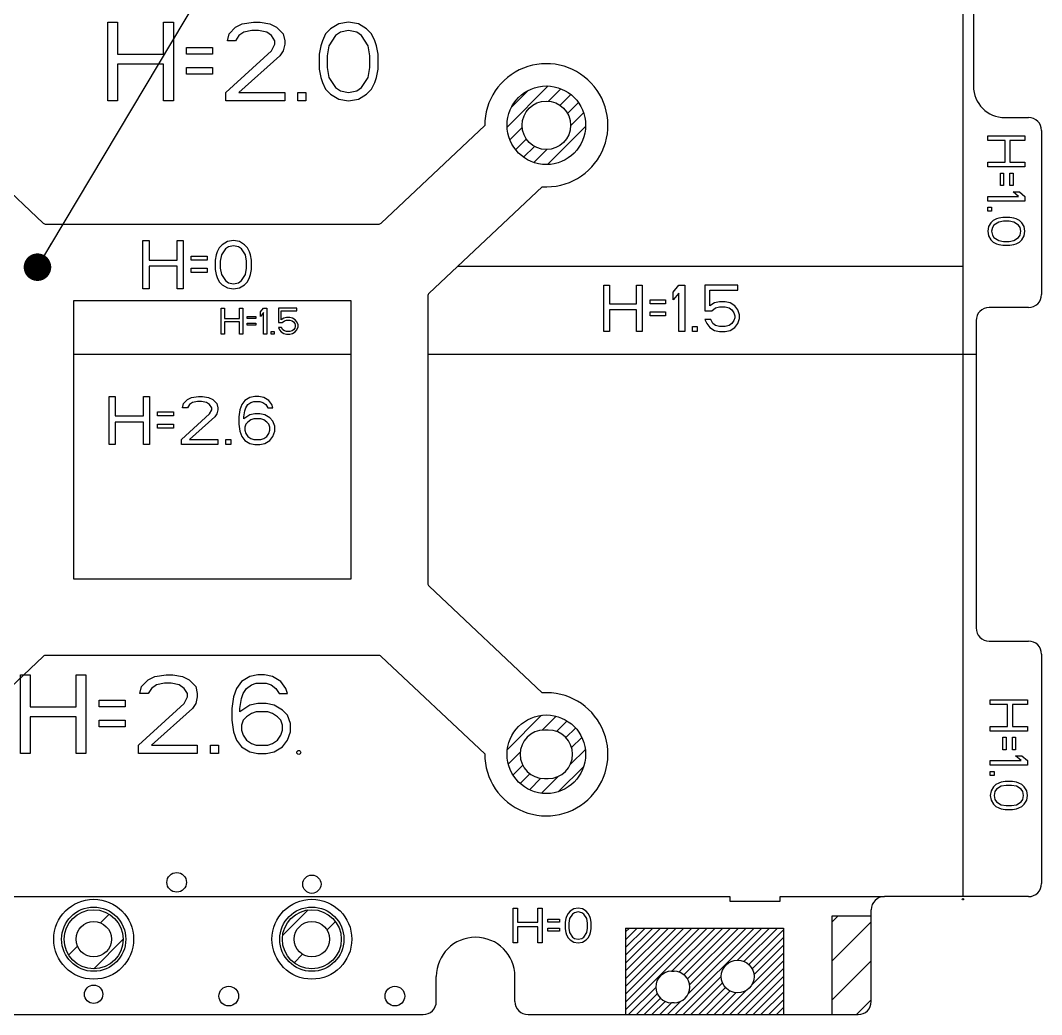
# Model space of a CAD drawing. Header units: millimetres. Extents: x 0 to 420, y 0 to 297.
# Drawn here: x 259.6 to 337.5, y 117.4 to 193.3 of the extents above; entities that cross this region are included whole.
import ezdxf

# ---------------------------------------------------------------- set-up
doc = ezdxf.new("R2010")
doc.units = ezdxf.units.MM
doc.header["$LTSCALE"] = 23.1
doc.layers.get('0').update_dxf_attribs({"linetype": 'CONTINUOUS'})
doc.layers.add('ASSEM_MEM', color=7, linetype='CONTINUOUS')
doc.layers.add('DETAIL', color=7, linetype='CONTINUOUS')
doc.styles.get("Standard").update_dxf_attribs({"font": 'txt', "width": 0.8})
doc.dimstyles.get("Standard").update_dxf_attribs({"dimtxt": 3, "dimasz": 2.1, "dimexe": 2, "dimexo": 1, "dimtad": 1, "dimzin": 0, "dimdsep": 46, "dimtxsty": 'STANDARD', "dimblk": '_FILLED', "dimblk1": '_FILLED', "dimblk2": '_FILLED', "dimcen": 0.09, "dimazin": 0, "dimtol": 1, "dimtp": 0.01, "dimtm": 0.01, "dimtfac": 1, "dimtofl": 0, "dimtmove": 0, "dimatfit": 3, "dimldrblk": '_FILLED', "dimfxl": 1, "dimtolj": 1, "dimtzin": 0, "dimarcsym": 0})

# ---------------------------------------------------------------- blocks, each defined once
blk = doc.blocks.new('_FILLED')
at = {"color": 0, "linetype": 'BYBLOCK'}
blk.add_solid([(0, 0), (-1, 0.167), (-1, -0.167)], dxfattribs=at)

msp = doc.modelspace()

# ---------------------------------------------------------------- linework, layer by layer
at = {"layer": 'ASSEM_MEM', "color": 4, "linetype": 'CONTINUOUS'}
for p, q in [((331.512, 210.446), (331.512, 126.446)), ((253.412, 185.277), (261.316, 177.838)), ((287.108, 177.838), (295.012, 185.277)), ((333.397, 184.492), (336.237, 184.492)), ((333.397, 184.137), (333.397, 184.492)), ((334.726, 184.137), (333.397, 184.137)), ((334.726, 182.48), (334.726, 184.137)), ((336.237, 184.137), (335.089, 184.137)), ((335.089, 184.137), (335.089, 182.48)), ((336.237, 184.492), (336.237, 184.137)), ((333.397, 182.48), (334.726, 182.48)), ((333.397, 182.125), (333.397, 182.48)), ((335.089, 182.48), (336.237, 182.48)), ((336.237, 182.48), (336.237, 182.125)), ((336.237, 182.125), (333.397, 182.125)), ((334.364, 181.652), (334.606, 181.652)), ((334.364, 180.705), (334.364, 181.652)), ((334.606, 181.652), (334.606, 180.705)), ((335.089, 181.652), (335.331, 181.652)), ((335.089, 180.705), (335.089, 181.652)), ((335.331, 181.652), (335.331, 180.705)), ((299.398, 180.617), (290.756, 172.483)), ((334.606, 180.705), (334.364, 180.705)), ((335.331, 180.705), (335.089, 180.705)), ((335.331, 180.232), (335.814, 180.232)), ((335.754, 179.877), (335.331, 180.232)), ((335.814, 180.232), (336.237, 179.877)), ((333.397, 179.877), (335.754, 179.877)), ((333.397, 179.522), (333.397, 179.877)), ((336.237, 179.522), (333.397, 179.522)), ((336.237, 179.877), (336.237, 179.522)), ((333.397, 179.049), (333.699, 179.049)), ((333.397, 178.753), (333.397, 179.049)), ((333.699, 178.753), (333.397, 178.753)), ((333.699, 179.049), (333.699, 178.753)), ((261.522, 177.756), (286.902, 177.756)), ((333.639, 177.865), (333.457, 177.569)), ((333.82, 178.043), (333.639, 177.865)), ((334.062, 178.161), (333.82, 178.043)), ((334.243, 177.924), (333.88, 177.688)), ((334.243, 178.22), (334.062, 178.161)), ((334.545, 178.279), (334.243, 178.22)), ((334.606, 177.984), (334.243, 177.924)), ((335.089, 178.279), (334.545, 178.279)), ((335.029, 177.984), (334.606, 177.984)), ((335.391, 177.924), (335.029, 177.984)), ((335.391, 178.22), (335.089, 178.279)), ((335.572, 178.161), (335.391, 178.22)), ((335.754, 177.688), (335.391, 177.924)), ((335.814, 178.043), (335.572, 178.161)), ((335.995, 177.865), (335.814, 178.043)), ((336.177, 177.569), (335.995, 177.865)), ((333.457, 177.569), (333.397, 177.214)), ((333.397, 177.214), (333.457, 176.859)), ((333.76, 177.51), (333.699, 177.214)), ((333.699, 177.214), (333.76, 176.919)), ((333.88, 177.688), (333.76, 177.51)), ((335.874, 177.51), (335.754, 177.688)), ((335.935, 177.214), (335.874, 177.51)), ((335.874, 176.919), (335.935, 177.214)), ((336.237, 177.214), (336.177, 177.569)), ((336.177, 176.859), (336.237, 177.214)), ((333.457, 176.859), (333.639, 176.564)), ((333.639, 176.564), (333.82, 176.386)), ((333.76, 176.919), (333.88, 176.741)), ((333.82, 176.386), (334.062, 176.268)), ((333.88, 176.741), (334.243, 176.504)), ((334.062, 176.268), (334.243, 176.209)), ((334.243, 176.504), (334.606, 176.445)), ((334.243, 176.209), (334.545, 176.149)), ((334.606, 176.445), (335.029, 176.445)), ((335.029, 176.445), (335.391, 176.504)), ((335.089, 176.149), (335.391, 176.209)), ((335.391, 176.504), (335.754, 176.741)), ((335.391, 176.209), (335.572, 176.268)), ((335.572, 176.268), (335.814, 176.386)), ((335.754, 176.741), (335.874, 176.919)), ((335.814, 176.386), (335.995, 176.564)), ((335.995, 176.564), (336.177, 176.859)), ((334.545, 176.149), (335.089, 176.149)), ((292.948, 174.546), (331.512, 174.546)), ((290.662, 172.264), (290.662, 150.348)), ((263.612, 171.906), (263.612, 150.706)), ((284.812, 171.906), (263.612, 171.906)), ((284.812, 150.706), (284.812, 171.906)), ((274.883, 169.362), (274.883, 171.362)), ((274.883, 171.362), (275.133, 171.362)), ((275.133, 171.362), (275.133, 170.553)), ((276.299, 170.553), (276.299, 171.362)), ((276.299, 171.362), (276.549, 171.362)), ((276.549, 171.362), (276.549, 169.362)), ((276.883, 170.553), (276.883, 170.723)), ((276.883, 170.723), (277.549, 170.723)), ((277.549, 170.723), (277.549, 170.553)), ((277.883, 171.064), (278.133, 171.362)), ((277.883, 170.723), (277.883, 171.064)), ((278.133, 171.021), (277.883, 170.723)), ((278.133, 171.362), (278.383, 171.362)), ((278.133, 169.362), (278.133, 171.021)), ((278.383, 171.362), (278.383, 169.362)), ((279.258, 171.362), (279.258, 170.255)), ((280.674, 171.362), (279.258, 171.362)), ((279.466, 170.468), (279.466, 171.149)), ((279.466, 171.149), (280.674, 171.149)), ((280.674, 171.149), (280.674, 171.362)), ((275.133, 170.553), (276.299, 170.553)), ((275.133, 170.298), (275.133, 169.362)), ((276.299, 170.298), (275.133, 170.298)), ((276.299, 169.362), (276.299, 170.298)), ((277.549, 170.553), (276.883, 170.553)), ((276.883, 170.042), (276.883, 170.213)), ((276.883, 170.213), (277.549, 170.213)), ((277.549, 170.042), (276.883, 170.042)), ((277.549, 170.213), (277.549, 170.042)), ((279.258, 170.255), (279.549, 170.255)), ((279.674, 170.596), (279.466, 170.468)), ((279.549, 170.255), (279.716, 170.383)), ((279.883, 170.638), (279.674, 170.596)), ((279.716, 170.383), (279.883, 170.425)), ((280.133, 170.638), (279.883, 170.638)), ((279.883, 170.425), (280.133, 170.425)), ((280.341, 170.596), (280.133, 170.638)), ((280.133, 170.425), (280.299, 170.383)), ((280.299, 170.383), (280.424, 170.298)), ((280.549, 170.468), (280.341, 170.596)), ((280.424, 170.298), (280.508, 170.17)), ((280.508, 170.17), (280.549, 170.042)), ((280.549, 169.957), (280.508, 169.83)), ((280.674, 170.298), (280.549, 170.468)), ((280.549, 170.042), (280.549, 169.957)), ((280.758, 170.085), (280.674, 170.298)), ((280.758, 169.915), (280.758, 170.085)), ((275.133, 169.362), (274.883, 169.362)), ((276.549, 169.362), (276.299, 169.362)), ((278.383, 169.362), (278.133, 169.362)), ((278.716, 169.362), (278.716, 169.574)), ((278.716, 169.574), (278.924, 169.574)), ((278.924, 169.362), (278.716, 169.362)), ((278.924, 169.574), (278.924, 169.362)), ((279.508, 169.872), (279.258, 169.872)), ((279.258, 169.872), (279.341, 169.702)), ((279.341, 169.702), (279.466, 169.532)), ((279.466, 169.532), (279.674, 169.404)), ((279.591, 169.702), (279.508, 169.872)), ((279.716, 169.617), (279.591, 169.702)), ((279.674, 169.404), (279.883, 169.362)), ((279.883, 169.574), (279.716, 169.617)), ((280.133, 169.574), (279.883, 169.574)), ((279.883, 169.362), (280.133, 169.362)), ((280.299, 169.617), (280.133, 169.574)), ((280.133, 169.362), (280.341, 169.404)), ((280.424, 169.702), (280.299, 169.617)), ((280.341, 169.404), (280.549, 169.532)), ((280.508, 169.83), (280.424, 169.702)), ((280.549, 169.532), (280.674, 169.702)), ((280.674, 169.702), (280.758, 169.915)), ((263.612, 167.846), (284.812, 167.846)), ((290.712, 167.846), (332.512, 167.846)), ((266.346, 160.937), (266.346, 164.617)), ((266.346, 164.617), (266.806, 164.617)), ((266.806, 164.617), (266.806, 163.129)), ((268.953, 163.129), (268.953, 164.617)), ((268.953, 164.617), (269.413, 164.617)), ((269.413, 164.617), (269.413, 160.937)), ((272.326, 164.382), (272.633, 164.538)), ((272.633, 164.538), (273.17, 164.617)), ((273.17, 164.617), (273.476, 164.617)), ((273.476, 164.617), (273.936, 164.538)), ((273.936, 164.538), (274.243, 164.382)), ((277.08, 164.538), (276.696, 164.303)), ((277.463, 164.617), (277.08, 164.538)), ((277.77, 164.617), (277.463, 164.617)), ((278.153, 164.538), (277.77, 164.617)), ((278.536, 164.303), (278.153, 164.538)), ((271.943, 163.755), (272.02, 164.069)), ((272.326, 163.755), (271.943, 163.755)), ((272.02, 164.069), (272.326, 164.382)), ((272.48, 163.99), (272.326, 163.755)), ((272.71, 164.147), (272.48, 163.99)), ((273.093, 164.225), (272.71, 164.147)), ((273.4, 164.225), (273.093, 164.225)), ((273.783, 164.147), (273.4, 164.225)), ((274.013, 163.99), (273.783, 164.147)), ((274.166, 163.755), (274.013, 163.99)), ((274.166, 163.599), (274.166, 163.755)), ((274.243, 164.382), (274.55, 164.069)), ((274.55, 164.069), (274.626, 163.755)), ((274.626, 163.755), (274.626, 163.599)), ((276.466, 163.99), (276.313, 163.599)), ((276.696, 164.303), (276.466, 163.99)), ((276.696, 163.52), (276.773, 163.755)), ((276.773, 163.755), (276.926, 163.99)), ((276.926, 163.99), (277.156, 164.147)), ((277.156, 164.147), (277.386, 164.225)), ((277.386, 164.225), (277.846, 164.225)), ((277.846, 164.225), (278.076, 164.147)), ((278.076, 164.147), (278.306, 163.99)), ((278.306, 163.99), (278.46, 163.755)), ((278.46, 163.755), (278.843, 163.755)), ((278.766, 163.99), (278.536, 164.303)), ((278.843, 163.755), (278.766, 163.99)), ((266.806, 163.129), (268.953, 163.129)), ((270.026, 163.129), (270.026, 163.442)), ((270.026, 163.442), (271.253, 163.442)), ((271.253, 163.129), (270.026, 163.129)), ((271.253, 163.442), (271.253, 163.129)), ((271.866, 161.328), (274.013, 163.286)), ((274.396, 163.051), (272.48, 161.328)), ((274.013, 163.286), (274.166, 163.599)), ((274.55, 163.286), (274.396, 163.051)), ((274.626, 163.599), (274.55, 163.286)), ((276.313, 163.599), (276.236, 163.051)), ((276.236, 163.051), (276.236, 162.503)), ((276.62, 163.051), (276.696, 163.52)), ((277.08, 163.207), (276.62, 162.894)), ((276.62, 162.894), (276.62, 163.051)), ((277.463, 163.286), (277.08, 163.207)), ((277.846, 163.286), (277.463, 163.286)), ((278.23, 163.207), (277.846, 163.286)), ((278.613, 162.972), (278.23, 163.207)), ((278.843, 162.737), (278.613, 162.972)), ((266.806, 162.659), (266.806, 160.937)), ((268.953, 162.659), (266.806, 162.659)), ((268.953, 160.937), (268.953, 162.659)), ((270.026, 162.189), (270.026, 162.503)), ((270.026, 162.503), (271.253, 162.503)), ((271.253, 162.189), (270.026, 162.189)), ((271.253, 162.503), (271.253, 162.189)), ((276.236, 162.503), (276.313, 161.954)), ((276.773, 162.503), (276.696, 162.268)), ((276.696, 162.268), (276.696, 162.033)), ((276.926, 162.659), (276.773, 162.503)), ((277.156, 162.816), (276.926, 162.659)), ((277.386, 162.894), (277.156, 162.816)), ((277.923, 162.894), (277.386, 162.894)), ((278.153, 162.816), (277.923, 162.894)), ((278.383, 162.659), (278.153, 162.816)), ((278.536, 162.503), (278.383, 162.659)), ((278.613, 162.268), (278.536, 162.503)), ((278.613, 162.033), (278.613, 162.268)), ((278.996, 162.346), (278.843, 162.737)), ((278.996, 161.954), (278.996, 162.346)), ((276.313, 161.954), (276.466, 161.563)), ((276.466, 161.563), (276.696, 161.25)), ((276.696, 162.033), (276.773, 161.798)), ((276.773, 161.798), (276.926, 161.563)), ((276.926, 161.563), (277.156, 161.406)), ((277.156, 161.406), (277.386, 161.328)), ((277.923, 161.328), (278.153, 161.406)), ((278.153, 161.406), (278.383, 161.563)), ((278.383, 161.563), (278.536, 161.798)), ((278.536, 161.798), (278.613, 162.033)), ((278.613, 161.25), (278.843, 161.563)), ((278.843, 161.563), (278.996, 161.954)), ((266.806, 160.937), (266.346, 160.937)), ((269.413, 160.937), (268.953, 160.937)), ((271.866, 160.937), (271.866, 161.328)), ((274.626, 160.937), (271.866, 160.937)), ((272.48, 161.328), (274.626, 161.328)), ((274.626, 161.328), (274.626, 160.937)), ((275.24, 160.937), (275.24, 161.328)), ((275.24, 161.328), (275.623, 161.328)), ((275.623, 160.937), (275.24, 160.937)), ((275.623, 161.328), (275.623, 160.937)), ((276.696, 161.25), (277.08, 161.015)), ((277.08, 161.015), (277.463, 160.937)), ((277.386, 161.328), (277.923, 161.328)), ((277.463, 160.937), (277.846, 160.937)), ((277.846, 160.937), (278.23, 161.015)), ((278.23, 161.015), (278.613, 161.25)), ((263.612, 150.706), (284.812, 150.706)), ((290.756, 150.129), (299.398, 141.996)), ((261.316, 144.775), (253.412, 137.335)), ((286.902, 144.856), (261.522, 144.856)), ((295.012, 137.335), (287.108, 144.775)), ((333.591, 141.45), (336.436, 141.45)), ((333.591, 141.094), (333.591, 141.45)), ((334.923, 141.094), (333.591, 141.094)), ((334.923, 139.435), (334.923, 141.094)), ((336.436, 141.094), (335.286, 141.094)), ((335.286, 141.094), (335.286, 139.435)), ((336.436, 141.45), (336.436, 141.094)), ((299.862, 139.156), (299.562, 139.156)), ((333.591, 139.435), (334.923, 139.435)), ((333.591, 139.079), (333.591, 139.435)), ((336.436, 139.079), (333.591, 139.079)), ((335.286, 139.435), (336.436, 139.435)), ((336.436, 139.435), (336.436, 139.079)), ((334.559, 138.605), (334.802, 138.605)), ((334.559, 137.657), (334.559, 138.605)), ((334.802, 138.605), (334.802, 137.657)), ((335.286, 138.605), (335.528, 138.605)), ((335.286, 137.657), (335.286, 138.605)), ((335.528, 138.605), (335.528, 137.657)), ((334.802, 137.657), (334.559, 137.657)), ((335.528, 137.657), (335.286, 137.657)), ((335.528, 137.183), (336.012, 137.183)), ((335.951, 136.827), (335.528, 137.183)), ((336.012, 137.183), (336.436, 136.827)), ((333.591, 136.827), (335.951, 136.827)), ((333.591, 136.472), (333.591, 136.827)), ((336.436, 136.472), (333.591, 136.472)), ((336.436, 136.827), (336.436, 136.472)), ((333.591, 135.998), (333.894, 135.998)), ((333.591, 135.701), (333.591, 135.998)), ((333.894, 135.701), (333.591, 135.701)), ((333.894, 135.998), (333.894, 135.701)), ((299.562, 135.456), (299.862, 135.456)), ((334.015, 134.99), (333.833, 134.812)), ((334.257, 135.109), (334.015, 134.99)), ((334.438, 134.872), (334.075, 134.635)), ((334.438, 135.168), (334.257, 135.109)), ((334.741, 135.227), (334.438, 135.168)), ((334.802, 134.931), (334.438, 134.872)), ((335.286, 135.227), (334.741, 135.227)), ((335.225, 134.931), (334.802, 134.931)), ((335.588, 134.872), (335.225, 134.931)), ((335.588, 135.168), (335.286, 135.227)), ((335.77, 135.109), (335.588, 135.168)), ((335.951, 134.635), (335.588, 134.872)), ((336.012, 134.99), (335.77, 135.109)), ((336.194, 134.812), (336.012, 134.99)), ((333.652, 134.516), (333.591, 134.161)), ((333.591, 134.161), (333.652, 133.805)), ((333.833, 134.812), (333.652, 134.516)), ((333.954, 134.457), (333.894, 134.161)), ((333.894, 134.161), (333.954, 133.864)), ((334.075, 134.635), (333.954, 134.457)), ((336.073, 134.457), (335.951, 134.635)), ((336.133, 134.161), (336.073, 134.457)), ((336.073, 133.864), (336.133, 134.161)), ((336.375, 134.516), (336.194, 134.812)), ((336.436, 134.161), (336.375, 134.516)), ((336.375, 133.805), (336.436, 134.161)), ((333.652, 133.805), (333.833, 133.509)), ((333.833, 133.509), (334.015, 133.331)), ((333.954, 133.864), (334.075, 133.686)), ((334.015, 133.331), (334.257, 133.212)), ((334.075, 133.686), (334.438, 133.449)), ((334.438, 133.449), (334.802, 133.39)), ((334.802, 133.39), (335.225, 133.39)), ((335.225, 133.39), (335.588, 133.449)), ((335.588, 133.449), (335.951, 133.686)), ((335.77, 133.212), (336.012, 133.331)), ((335.951, 133.686), (336.073, 133.864)), ((336.012, 133.331), (336.194, 133.509)), ((336.194, 133.509), (336.375, 133.805)), ((334.257, 133.212), (334.438, 133.153)), ((334.438, 133.153), (334.741, 133.094)), ((334.741, 133.094), (335.286, 133.094)), ((335.286, 133.094), (335.588, 133.153)), ((335.588, 133.153), (335.77, 133.212)), ((231.236, 126.446), (313.712, 126.446)), ((313.712, 126.446), (313.712, 126.096)), ((317.562, 126.446), (325.512, 126.446)), ((317.562, 126.096), (317.562, 126.446)), ((297.185, 125.558), (297.515, 125.558)), ((297.185, 122.914), (297.185, 125.558)), ((297.515, 125.558), (297.515, 124.489)), ((299.058, 125.558), (299.389, 125.558)), ((299.058, 124.489), (299.058, 125.558)), ((299.389, 125.558), (299.389, 122.914)), ((301.813, 125.502), (301.537, 125.333)), ((302.143, 125.558), (301.813, 125.502)), ((302.474, 125.502), (302.143, 125.558)), ((302.75, 125.333), (302.474, 125.502)), ((313.712, 126.096), (317.562, 126.096)), ((299.829, 124.714), (300.711, 124.714)), ((299.829, 124.489), (299.829, 124.714)), ((300.711, 124.714), (300.711, 124.489)), ((301.207, 124.771), (301.152, 124.489)), ((301.262, 124.939), (301.207, 124.771)), ((301.372, 125.164), (301.262, 124.939)), ((301.537, 125.333), (301.372, 125.164)), ((301.482, 124.771), (301.427, 124.433)), ((301.703, 125.108), (301.482, 124.771)), ((301.868, 125.221), (301.703, 125.108)), ((302.143, 125.277), (301.868, 125.221)), ((302.419, 125.221), (302.143, 125.277)), ((302.584, 125.108), (302.419, 125.221)), ((302.805, 124.771), (302.584, 125.108)), ((302.915, 125.164), (302.75, 125.333)), ((302.86, 124.433), (302.805, 124.771)), ((303.025, 124.939), (302.915, 125.164)), ((303.08, 124.771), (303.025, 124.939)), ((303.135, 124.489), (303.08, 124.771)), ((324.512, 124.946), (321.512, 124.946)), ((321.512, 124.946), (321.512, 117.446)), ((324.512, 118.446), (324.512, 124.946)), ((297.515, 124.489), (299.058, 124.489)), ((299.058, 124.152), (297.515, 124.152)), ((297.515, 124.152), (297.515, 122.914)), ((299.058, 122.914), (299.058, 124.152)), ((300.711, 124.489), (299.829, 124.489)), ((299.829, 124.039), (300.711, 124.039)), ((299.829, 123.814), (299.829, 124.039)), ((300.711, 124.039), (300.711, 123.814)), ((301.152, 124.489), (301.152, 123.983)), ((301.152, 123.983), (301.207, 123.701)), ((301.427, 124.433), (301.427, 124.039)), ((301.427, 124.039), (301.482, 123.701)), ((302.805, 123.701), (302.86, 124.039)), ((302.86, 124.039), (302.86, 124.433)), ((303.08, 123.701), (303.135, 123.983)), ((303.135, 123.983), (303.135, 124.489)), ((305.762, 124.046), (317.812, 124.046)), ((305.762, 124.046), (305.762, 117.446)), ((317.812, 124.046), (317.812, 117.446)), ((300.711, 123.814), (299.829, 123.814)), ((301.207, 123.701), (301.262, 123.533)), ((301.262, 123.533), (301.372, 123.308)), ((301.372, 123.308), (301.537, 123.139)), ((301.482, 123.701), (301.703, 123.364)), ((301.703, 123.364), (301.868, 123.251)), ((301.868, 123.251), (302.143, 123.195)), ((302.143, 123.195), (302.419, 123.251)), ((302.419, 123.251), (302.584, 123.364)), ((302.584, 123.364), (302.805, 123.701)), ((302.75, 123.139), (302.915, 123.308)), ((302.915, 123.308), (303.025, 123.533)), ((303.025, 123.533), (303.08, 123.701)), ((297.515, 122.914), (297.185, 122.914)), ((299.389, 122.914), (299.058, 122.914)), ((301.537, 123.139), (301.813, 122.97)), ((301.813, 122.97), (302.143, 122.914)), ((302.143, 122.914), (302.474, 122.97)), ((302.474, 122.97), (302.75, 123.139)), ((309.262, 120.746), (309.462, 120.746)), ((309.462, 118.346), (309.262, 118.346)), ((305.762, 117.446), (317.812, 117.446)), ((321.512, 117.446), (323.512, 117.446))]:
    msp.add_line(p, q, dxfattribs=at)
at = {"layer": 'ASSEM_MEM', "color": 7, "linetype": 'CONTINUOUS'}
for p, q in [((332.312, 194.896), (332.312, 188.296)), ((334.712, 185.896), (336.512, 185.896)), ((337.512, 184.896), (337.512, 172.396)), ((336.512, 171.396), (333.512, 171.396)), ((332.512, 170.396), (332.512, 146.946)), ((333.512, 145.946), (336.512, 145.946)), ((337.512, 144.946), (337.512, 127.446)), ((336.512, 126.446), (325.512, 126.446)), ((324.512, 124.946), (324.512, 125.446)), ((291.312, 118.446), (291.312, 120.346)), ((297.312, 118.446), (297.312, 120.346)), ((257.312, 117.446), (290.312, 117.446)), ((298.312, 117.446), (305.762, 117.446)), ((317.812, 117.446), (321.512, 117.446))]:
    msp.add_line(p, q, dxfattribs=at)
at = {"layer": 'ASSEM_MEM', "color": 40, "linetype": 'CONTINUOUS'}
for p, q in [((266.24, 187.165), (266.24, 193.165)), ((266.24, 193.165), (266.99, 193.165)), ((266.99, 193.165), (266.99, 190.739)), ((270.49, 190.739), (270.49, 193.165)), ((270.49, 193.165), (271.24, 193.165)), ((271.24, 193.165), (271.24, 187.165)), ((275.49, 192.271), (275.99, 192.782)), ((275.99, 192.782), (276.49, 193.037)), ((276.49, 193.037), (277.365, 193.165)), ((277.24, 192.527), (276.615, 192.399)), ((277.74, 192.527), (277.24, 192.527)), ((277.365, 193.165), (277.865, 193.165)), ((278.365, 192.399), (277.74, 192.527)), ((277.865, 193.165), (278.615, 193.037)), ((278.615, 193.037), (279.115, 192.782)), ((279.115, 192.782), (279.615, 192.271)), ((283.24, 192.654), (282.865, 192.271)), ((283.865, 193.037), (283.24, 192.654)), ((284.615, 193.165), (283.865, 193.037)), ((284.615, 192.527), (283.99, 192.399)), ((285.365, 193.037), (284.615, 193.165)), ((285.24, 192.399), (284.615, 192.527)), ((285.99, 192.654), (285.365, 193.037)), ((286.365, 192.271), (285.99, 192.654)), ((275.365, 191.761), (275.49, 192.271)), ((275.99, 191.761), (275.365, 191.761)), ((276.24, 192.144), (275.99, 191.761)), ((276.615, 192.399), (276.24, 192.144)), ((278.74, 192.144), (278.365, 192.399)), ((278.99, 191.761), (278.74, 192.144)), ((278.99, 191.505), (278.99, 191.761)), ((279.615, 192.271), (279.74, 191.761)), ((279.74, 191.761), (279.74, 191.505)), ((282.615, 191.761), (282.49, 191.378)), ((282.865, 192.271), (282.615, 191.761)), ((283.615, 192.144), (283.115, 191.378)), ((283.99, 192.399), (283.615, 192.144)), ((285.615, 192.144), (285.24, 192.399)), ((286.115, 191.378), (285.615, 192.144)), ((286.615, 191.761), (286.365, 192.271)), ((286.74, 191.378), (286.615, 191.761)), ((272.24, 190.739), (272.24, 191.25)), ((272.24, 191.25), (274.24, 191.25)), ((274.24, 191.25), (274.24, 190.739)), ((275.24, 187.803), (278.74, 190.995)), ((278.74, 190.995), (278.99, 191.505)), ((279.615, 190.995), (279.365, 190.612)), ((279.74, 191.505), (279.615, 190.995)), ((282.49, 191.378), (282.365, 190.739)), ((283.115, 191.378), (282.99, 190.612)), ((286.24, 190.612), (286.115, 191.378)), ((286.865, 190.739), (286.74, 191.378)), ((266.99, 190.739), (270.49, 190.739)), ((274.24, 190.739), (272.24, 190.739)), ((279.365, 190.612), (276.24, 187.803)), ((282.365, 190.739), (282.365, 189.59)), ((282.99, 190.612), (282.99, 189.718)), ((286.24, 189.718), (286.24, 190.612)), ((286.865, 189.59), (286.865, 190.739)), ((266.99, 189.973), (266.99, 187.165)), ((270.49, 189.973), (266.99, 189.973)), ((270.49, 187.165), (270.49, 189.973)), ((272.24, 189.207), (272.24, 189.718)), ((272.24, 189.718), (274.24, 189.718)), ((274.24, 189.718), (274.24, 189.207)), ((282.365, 189.59), (282.49, 188.952)), ((282.99, 189.718), (283.115, 188.952)), ((286.115, 188.952), (286.24, 189.718)), ((286.74, 188.952), (286.865, 189.59)), ((274.24, 189.207), (272.24, 189.207)), ((282.49, 188.952), (282.615, 188.569)), ((283.115, 188.952), (283.615, 188.186)), ((285.615, 188.186), (286.115, 188.952)), ((286.615, 188.569), (286.74, 188.952)), ((282.615, 188.569), (282.865, 188.058)), ((282.865, 188.058), (283.24, 187.676)), ((283.615, 188.186), (283.99, 187.931)), ((283.99, 187.931), (284.615, 187.803)), ((284.615, 187.803), (285.24, 187.931)), ((285.24, 187.931), (285.615, 188.186)), ((285.99, 187.676), (286.365, 188.058)), ((286.365, 188.058), (286.615, 188.569)), ((266.99, 187.165), (266.24, 187.165)), ((271.24, 187.165), (270.49, 187.165)), ((275.24, 187.165), (275.24, 187.803)), ((279.74, 187.165), (275.24, 187.165)), ((276.24, 187.803), (279.74, 187.803)), ((279.74, 187.803), (279.74, 187.165)), ((280.74, 187.165), (280.74, 187.803)), ((280.74, 187.803), (281.365, 187.803)), ((281.365, 187.165), (280.74, 187.165)), ((281.365, 187.803), (281.365, 187.165)), ((283.24, 187.676), (283.865, 187.293)), ((283.865, 187.293), (284.615, 187.165)), ((284.615, 187.165), (285.365, 187.293)), ((285.365, 187.293), (285.99, 187.676)), ((268.924, 172.823), (268.924, 176.503)), ((268.924, 176.503), (269.384, 176.503)), ((269.384, 176.503), (269.384, 175.016)), ((271.53, 175.016), (271.53, 176.503)), ((271.53, 176.503), (271.99, 176.503)), ((271.99, 176.503), (271.99, 172.823)), ((274.98, 176.19), (274.75, 175.955)), ((275.364, 176.425), (274.98, 176.19)), ((275.824, 176.503), (275.364, 176.425)), ((276.284, 176.425), (275.824, 176.503)), ((276.667, 176.19), (276.284, 176.425)), ((276.897, 175.955), (276.667, 176.19)), ((274.52, 175.407), (274.444, 175.016)), ((274.597, 175.642), (274.52, 175.407)), ((274.75, 175.955), (274.597, 175.642)), ((274.904, 175.407), (274.827, 174.937)), ((275.21, 175.877), (274.904, 175.407)), ((275.44, 176.033), (275.21, 175.877)), ((275.824, 176.112), (275.44, 176.033)), ((276.207, 176.033), (275.824, 176.112)), ((276.437, 175.877), (276.207, 176.033)), ((276.744, 175.407), (276.437, 175.877)), ((276.82, 174.937), (276.744, 175.407)), ((277.05, 175.642), (276.897, 175.955)), ((277.127, 175.407), (277.05, 175.642)), ((277.204, 175.016), (277.127, 175.407)), ((269.384, 175.016), (271.53, 175.016)), ((272.604, 175.016), (272.604, 175.329)), ((272.604, 175.329), (273.83, 175.329)), ((273.83, 175.016), (272.604, 175.016)), ((273.83, 175.329), (273.83, 175.016)), ((274.444, 175.016), (274.444, 174.311)), ((274.827, 174.937), (274.827, 174.389)), ((276.82, 174.389), (276.82, 174.937)), ((277.204, 174.311), (277.204, 175.016)), ((269.384, 174.546), (269.384, 172.823)), ((271.53, 174.546), (269.384, 174.546)), ((271.53, 172.823), (271.53, 174.546)), ((272.604, 174.076), (272.604, 174.389)), ((272.604, 174.389), (273.83, 174.389)), ((273.83, 174.076), (272.604, 174.076)), ((273.83, 174.389), (273.83, 174.076)), ((274.444, 174.311), (274.52, 173.919)), ((274.52, 173.919), (274.597, 173.685)), ((274.827, 174.389), (274.904, 173.919)), ((274.904, 173.919), (275.21, 173.45)), ((276.437, 173.45), (276.744, 173.919)), ((276.744, 173.919), (276.82, 174.389)), ((277.05, 173.685), (277.127, 173.919)), ((277.127, 173.919), (277.204, 174.311)), ((274.597, 173.685), (274.75, 173.371)), ((274.75, 173.371), (274.98, 173.136)), ((274.98, 173.136), (275.364, 172.902)), ((275.21, 173.45), (275.44, 173.293)), ((275.44, 173.293), (275.824, 173.215)), ((275.824, 173.215), (276.207, 173.293)), ((276.207, 173.293), (276.437, 173.45)), ((276.284, 172.902), (276.667, 173.136)), ((276.667, 173.136), (276.897, 173.371)), ((276.897, 173.371), (277.05, 173.685)), ((304.097, 173.103), (304.538, 173.103)), ((304.097, 169.573), (304.097, 173.103)), ((304.538, 173.103), (304.538, 171.676)), ((306.597, 173.103), (307.038, 173.103)), ((306.597, 171.676), (306.597, 173.103)), ((307.038, 173.103), (307.038, 169.573)), ((309.392, 172.577), (309.833, 173.103)), ((309.833, 173.103), (310.274, 173.103)), ((310.274, 173.103), (310.274, 169.573)), ((314.319, 173.103), (311.819, 173.103)), ((311.819, 173.103), (311.819, 171.15)), ((314.319, 172.727), (314.319, 173.103)), ((269.384, 172.823), (268.924, 172.823)), ((271.99, 172.823), (271.53, 172.823)), ((275.364, 172.902), (275.824, 172.823)), ((275.824, 172.823), (276.284, 172.902)), ((309.392, 171.976), (309.392, 172.577)), ((309.833, 172.502), (309.392, 171.976)), ((309.833, 169.573), (309.833, 172.502)), ((312.186, 172.727), (314.319, 172.727)), ((312.186, 171.526), (312.186, 172.727)), ((304.538, 171.676), (306.597, 171.676)), ((307.627, 171.976), (308.803, 171.976)), ((307.627, 171.676), (307.627, 171.976)), ((308.803, 171.676), (307.627, 171.676)), ((308.803, 171.976), (308.803, 171.676)), ((312.554, 171.751), (312.186, 171.526)), ((312.922, 171.826), (312.554, 171.751)), ((313.363, 171.826), (312.922, 171.826)), ((313.731, 171.751), (313.363, 171.826)), ((314.098, 171.526), (313.731, 171.751)), ((314.319, 171.225), (314.098, 171.526)), ((306.597, 171.225), (304.538, 171.225)), ((304.538, 171.225), (304.538, 169.573)), ((306.597, 169.573), (306.597, 171.225)), ((307.627, 171.075), (308.803, 171.075)), ((307.627, 170.775), (307.627, 171.075)), ((308.803, 170.775), (307.627, 170.775)), ((308.803, 171.075), (308.803, 170.775)), ((311.819, 171.15), (312.333, 171.15)), ((312.333, 171.15), (312.628, 171.375)), ((312.628, 171.375), (312.922, 171.451)), ((312.922, 171.451), (313.363, 171.451)), ((313.363, 171.451), (313.657, 171.375)), ((313.657, 171.375), (313.878, 171.225)), ((313.878, 171.225), (314.025, 171)), ((314.025, 171), (314.098, 170.775)), ((314.098, 170.775), (314.098, 170.624)), ((314.466, 170.85), (314.319, 171.225)), ((314.466, 170.549), (314.466, 170.85)), ((310.863, 169.948), (311.23, 169.948)), ((310.863, 169.573), (310.863, 169.948)), ((311.23, 169.948), (311.23, 169.573)), ((312.26, 170.474), (311.819, 170.474)), ((311.819, 170.474), (311.966, 170.174)), ((311.966, 170.174), (312.186, 169.873)), ((312.407, 170.174), (312.26, 170.474)), ((312.628, 170.024), (312.407, 170.174)), ((312.922, 169.948), (312.628, 170.024)), ((313.363, 169.948), (312.922, 169.948)), ((313.657, 170.024), (313.363, 169.948)), ((313.878, 170.174), (313.657, 170.024)), ((314.025, 170.399), (313.878, 170.174)), ((314.098, 170.624), (314.025, 170.399)), ((314.098, 169.873), (314.319, 170.174)), ((314.319, 170.174), (314.466, 170.549)), ((304.538, 169.573), (304.097, 169.573)), ((307.038, 169.573), (306.597, 169.573)), ((310.274, 169.573), (309.833, 169.573)), ((311.23, 169.573), (310.863, 169.573)), ((312.186, 169.873), (312.554, 169.648)), ((312.554, 169.648), (312.922, 169.573)), ((312.922, 169.573), (313.363, 169.573)), ((313.363, 169.573), (313.731, 169.648)), ((313.731, 169.648), (314.098, 169.873)), ((259.57, 143.362), (260.32, 143.362)), ((259.57, 137.362), (259.57, 143.362)), ((260.32, 143.362), (260.32, 140.936)), ((263.82, 143.362), (264.57, 143.362)), ((263.82, 140.936), (263.82, 143.362)), ((264.57, 143.362), (264.57, 137.362)), ((268.82, 142.468), (269.32, 142.979)), ((269.32, 142.979), (269.82, 143.234)), ((269.82, 143.234), (270.695, 143.362)), ((270.57, 142.723), (269.945, 142.596)), ((271.07, 142.723), (270.57, 142.723)), ((270.695, 143.362), (271.195, 143.362)), ((271.695, 142.596), (271.07, 142.723)), ((271.195, 143.362), (271.945, 143.234)), ((271.945, 143.234), (272.445, 142.979)), ((272.445, 142.979), (272.945, 142.468)), ((276.445, 142.851), (276.07, 142.34)), ((277.07, 143.234), (276.445, 142.851)), ((277.695, 143.362), (277.07, 143.234)), ((277.195, 142.596), (277.57, 142.723)), ((277.57, 142.723), (278.32, 142.723)), ((278.195, 143.362), (277.695, 143.362)), ((278.82, 143.234), (278.195, 143.362)), ((278.32, 142.723), (278.695, 142.596)), ((279.445, 142.851), (278.82, 143.234)), ((279.82, 142.34), (279.445, 142.851)), ((268.695, 141.957), (268.82, 142.468)), ((269.32, 141.957), (268.695, 141.957)), ((269.57, 142.34), (269.32, 141.957)), ((269.945, 142.596), (269.57, 142.34)), ((272.07, 142.34), (271.695, 142.596)), ((272.32, 141.957), (272.07, 142.34)), ((272.32, 141.702), (272.32, 141.957)), ((272.945, 142.468), (273.07, 141.957)), ((273.07, 141.957), (273.07, 141.702)), ((276.07, 142.34), (275.82, 141.702)), ((276.445, 141.574), (276.57, 141.957)), ((276.57, 141.957), (276.82, 142.34)), ((276.82, 142.34), (277.195, 142.596)), ((278.695, 142.596), (279.07, 142.34)), ((279.07, 142.34), (279.32, 141.957)), ((279.32, 141.957), (279.945, 141.957)), ((279.945, 141.957), (279.82, 142.34)), ((265.57, 141.447), (267.57, 141.447)), ((265.57, 140.936), (265.57, 141.447)), ((267.57, 141.447), (267.57, 140.936)), ((268.57, 138), (272.07, 141.192)), ((272.07, 141.192), (272.32, 141.702)), ((272.945, 141.192), (272.695, 140.809)), ((273.07, 141.702), (272.945, 141.192)), ((275.82, 141.702), (275.695, 140.809)), ((276.32, 140.809), (276.445, 141.574)), ((277.695, 141.192), (277.07, 141.064)), ((278.32, 141.192), (277.695, 141.192)), ((278.945, 141.064), (278.32, 141.192)), ((260.32, 140.936), (263.82, 140.936)), ((267.57, 140.936), (265.57, 140.936)), ((272.695, 140.809), (269.57, 138)), ((275.695, 140.809), (275.695, 139.915)), ((277.07, 141.064), (276.32, 140.553)), ((276.32, 140.553), (276.32, 140.809)), ((277.195, 140.426), (276.82, 140.17)), ((277.57, 140.553), (277.195, 140.426)), ((278.445, 140.553), (277.57, 140.553)), ((278.82, 140.426), (278.445, 140.553)), ((279.195, 140.17), (278.82, 140.426)), ((279.57, 140.681), (278.945, 141.064)), ((279.945, 140.298), (279.57, 140.681)), ((280.195, 139.66), (279.945, 140.298)), ((263.82, 140.17), (260.32, 140.17)), ((260.32, 140.17), (260.32, 137.362)), ((263.82, 137.362), (263.82, 140.17)), ((265.57, 139.915), (267.57, 139.915)), ((265.57, 139.404), (265.57, 139.915)), ((267.57, 139.915), (267.57, 139.404)), ((275.695, 139.915), (275.82, 139.021)), ((276.57, 139.915), (276.445, 139.532)), ((276.445, 139.532), (276.445, 139.149)), ((276.82, 140.17), (276.57, 139.915)), ((279.445, 139.915), (279.195, 140.17)), ((279.57, 139.532), (279.445, 139.915)), ((279.57, 139.149), (279.57, 139.532)), ((280.195, 139.021), (280.195, 139.66)), ((267.57, 139.404), (265.57, 139.404)), ((275.82, 139.021), (276.07, 138.383)), ((276.445, 139.149), (276.57, 138.766)), ((276.57, 138.766), (276.82, 138.383)), ((279.195, 138.383), (279.445, 138.766)), ((279.445, 138.766), (279.57, 139.149)), ((279.945, 138.383), (280.195, 139.021)), ((268.57, 137.362), (268.57, 138)), ((269.57, 138), (273.07, 138)), ((273.07, 138), (273.07, 137.362)), ((274.07, 138), (274.695, 138)), ((274.07, 137.362), (274.07, 138)), ((274.695, 138), (274.695, 137.362)), ((276.07, 138.383), (276.445, 137.872)), ((276.82, 138.383), (277.195, 138.128)), ((277.195, 138.128), (277.57, 138)), ((277.57, 138), (278.445, 138)), ((278.445, 138), (278.82, 138.128)), ((278.82, 138.128), (279.195, 138.383)), ((279.57, 137.872), (279.945, 138.383)), ((260.32, 137.362), (259.57, 137.362)), ((264.57, 137.362), (263.82, 137.362)), ((273.07, 137.362), (268.57, 137.362)), ((274.695, 137.362), (274.07, 137.362)), ((276.445, 137.872), (277.07, 137.489)), ((277.07, 137.489), (277.695, 137.362)), ((277.695, 137.362), (278.32, 137.362)), ((278.32, 137.362), (278.945, 137.489)), ((278.945, 137.489), (279.57, 137.872))]:
    msp.add_line(p, q, dxfattribs=at)
at = {"layer": 'ASSEM_MEM', "color": 2, "linetype": 'CONTINUOUS'}
for p, q in [((296.715, 185.168), (299.85, 188.303)), ((297.051, 186.691), (298.327, 187.967)), ((299.883, 187.148), (300.827, 188.091)), ((300.756, 186.833), (301.578, 187.655)), ((301.324, 186.213), (302.156, 187.045)), ((301.561, 185.262), (302.557, 186.258)), ((296.927, 184.191), (297.87, 185.134)), ((299.794, 182.307), (302.711, 185.224)), ((297.363, 183.44), (298.185, 184.262)), ((297.973, 182.862), (298.805, 183.694)), ((298.76, 182.461), (299.756, 183.457)), ((296.734, 137.669), (299.349, 140.284)), ((299.402, 139.149), (300.463, 140.21)), ((300.488, 139.047), (301.295, 139.854)), ((301.206, 138.577), (301.942, 139.313)), ((301.639, 137.822), (302.418, 138.601)), ((296.808, 136.555), (297.719, 137.466)), ((301.547, 136.542), (302.688, 137.683)), ((297.164, 135.723), (297.911, 136.47)), ((297.705, 135.076), (298.454, 135.825)), ((299.335, 134.33), (300.626, 135.621)), ((300.649, 134.456), (302.562, 136.369)), ((298.417, 134.6), (299.293, 135.476)), ((265.686, 124.44), (266.352, 125.106)), ((279.58, 123.485), (281.522, 125.428)), ((321.512, 124.49), (321.967, 124.946)), ((282.964, 123.899), (283.611, 124.547)), ((305.762, 123.749), (306.059, 124.046)), ((305.762, 123.155), (306.653, 124.046)), ((305.762, 122.561), (307.247, 124.046)), ((305.762, 121.967), (307.841, 124.046)), ((305.762, 121.373), (308.435, 124.046)), ((305.762, 120.779), (309.029, 124.046)), ((305.762, 120.185), (309.623, 124.046)), ((305.762, 119.591), (310.216, 124.046)), ((305.762, 118.997), (310.81, 124.046)), ((305.762, 118.403), (311.404, 124.046)), ((305.762, 117.81), (311.998, 124.046)), ((309.292, 120.746), (312.592, 124.046)), ((309.556, 117.446), (316.156, 124.046)), ((309.829, 120.689), (313.186, 124.046)), ((310.215, 120.481), (313.78, 124.046)), ((310.491, 120.163), (314.374, 124.046)), ((310.544, 119.028), (315.562, 124.046)), ((310.648, 119.726), (314.968, 124.046)), ((314.3, 121.596), (316.75, 124.046)), ((314.796, 121.498), (317.344, 124.046)), ((321.512, 121.521), (324.512, 124.521)), ((265.162, 120.946), (267.412, 123.196)), ((315.158, 121.266), (317.812, 123.92)), ((315.417, 120.931), (317.812, 123.326)), ((263.252, 122.006), (263.918, 122.672)), ((315.555, 120.475), (317.812, 122.732)), ((280.461, 121.397), (281.109, 122.044)), ((315.393, 119.719), (317.812, 122.138)), ((313.714, 117.446), (317.812, 121.544)), ((314.308, 117.446), (317.812, 120.95)), ((321.512, 118.551), (324.512, 121.551)), ((310.15, 117.446), (313.062, 120.358)), ((314.902, 117.446), (317.812, 120.356)), ((305.992, 117.446), (308.062, 119.516)), ((310.744, 117.446), (313.16, 119.862)), ((311.338, 117.446), (313.392, 119.5)), ((313.12, 117.446), (314.938, 119.265)), ((315.496, 117.446), (317.812, 119.762)), ((306.586, 117.446), (308.176, 119.036)), ((307.18, 117.446), (308.423, 118.688)), ((311.932, 117.446), (313.727, 119.241)), ((312.526, 117.446), (314.183, 119.103)), ((316.09, 117.446), (317.812, 119.168)), ((316.684, 117.446), (317.812, 118.574)), ((323.377, 117.446), (324.512, 118.581)), ((307.774, 117.446), (308.777, 118.449)), ((308.368, 117.446), (309.268, 118.346)), ((308.962, 117.446), (309.98, 118.464)), ((317.278, 117.446), (317.812, 117.98))]:
    msp.add_line(p, q, dxfattribs=at)
at = {"layer": 'ASSEM_MEM', "color": 4, "linetype": 'CONTINUOUS'}
for centre, radius in [((299.712, 185.306), 3), ((299.712, 185.306), 1.85), ((299.712, 137.306), 3), ((331.512, 126.246), 0.05), ((265.162, 123.196), 3.05), ((265.162, 123.196), 2.45), ((281.812, 123.196), 3.05), ((281.812, 123.196), 2.45), ((265.162, 123.196), 2.25), ((281.812, 123.196), 2.25), ((265.162, 123.196), 1.35), ((281.812, 123.196), 1.35), ((314.312, 120.346), 1.25)]:
    msp.add_circle(centre, radius, dxfattribs=at)
at = {"layer": 'ASSEM_MEM', "color": 7, "linetype": 'CONTINUOUS'}
for centre, radius in [((280.812, 137.446), 0.15), ((271.497, 127.536), 0.75), ((281.812, 127.396), 0.7), ((265.157, 118.996), 0.7), ((275.472, 118.856), 0.75), ((288.152, 118.856), 0.75)]:
    msp.add_circle(centre, radius, dxfattribs=at)
at = {"layer": 'ASSEM_MEM', "color": 4, "linetype": 'CONTINUOUS'}
for centre, radius, start, end in [((299.712, 185.306), 4.7, 266.17448, 180.35411), ((261.522, 178.056), 0.3, 226.7357, 270), ((286.902, 178.056), 0.3, 270, 313.2643), ((290.962, 172.264), 0.3, 133.2643, 180), ((290.962, 150.348), 0.3, 180, 226.7357), ((261.522, 144.556), 0.3, 90, 133.2643), ((286.902, 144.556), 0.3, 46.7357, 90), ((299.712, 137.306), 4.7, 179.64589, 93.82552), ((299.562, 137.306), 1.85, 90, 270), ((299.862, 137.306), 1.85, 270, 90), ((309.262, 119.546), 1.2, 90, 270), ((309.462, 119.546), 1.2, 270, 90), ((323.512, 118.446), 1, 270, 360)]:
    msp.add_arc(centre, radius, start, end, dxfattribs=at)
at = {"layer": 'ASSEM_MEM', "color": 7, "linetype": 'CONTINUOUS'}
for centre, radius, start, end in [((334.712, 188.296), 2.4, 180, 270), ((336.512, 184.896), 1, 0, 90), ((336.512, 172.396), 1, 270, 360), ((333.512, 170.396), 1, 90, 180), ((333.512, 146.946), 1, 180, 270), ((336.512, 144.946), 1, 0, 90), ((336.512, 127.446), 1, 270, 360), ((325.512, 125.446), 1, 90, 180), ((294.312, 120.346), 3, 0, 180), ((290.312, 118.446), 1, 270, 360), ((298.312, 118.446), 1, 180, 270)]:
    msp.add_arc(centre, radius, start, end, dxfattribs=at)

# ---------------------------------------------------------------- leaders
at = {"layer": 'DETAIL', "color": 2, "linetype": 'CONTINUOUS'}
msp.add_leader([(260.869, 174.477), (297.063, 235.129), (301.063, 235.129)], dimstyle='STANDARD', override={"dimtad": 0, "dimldrblk": 'DOT'}, dxfattribs=at)

doc.saveas('drawing.dxf')
